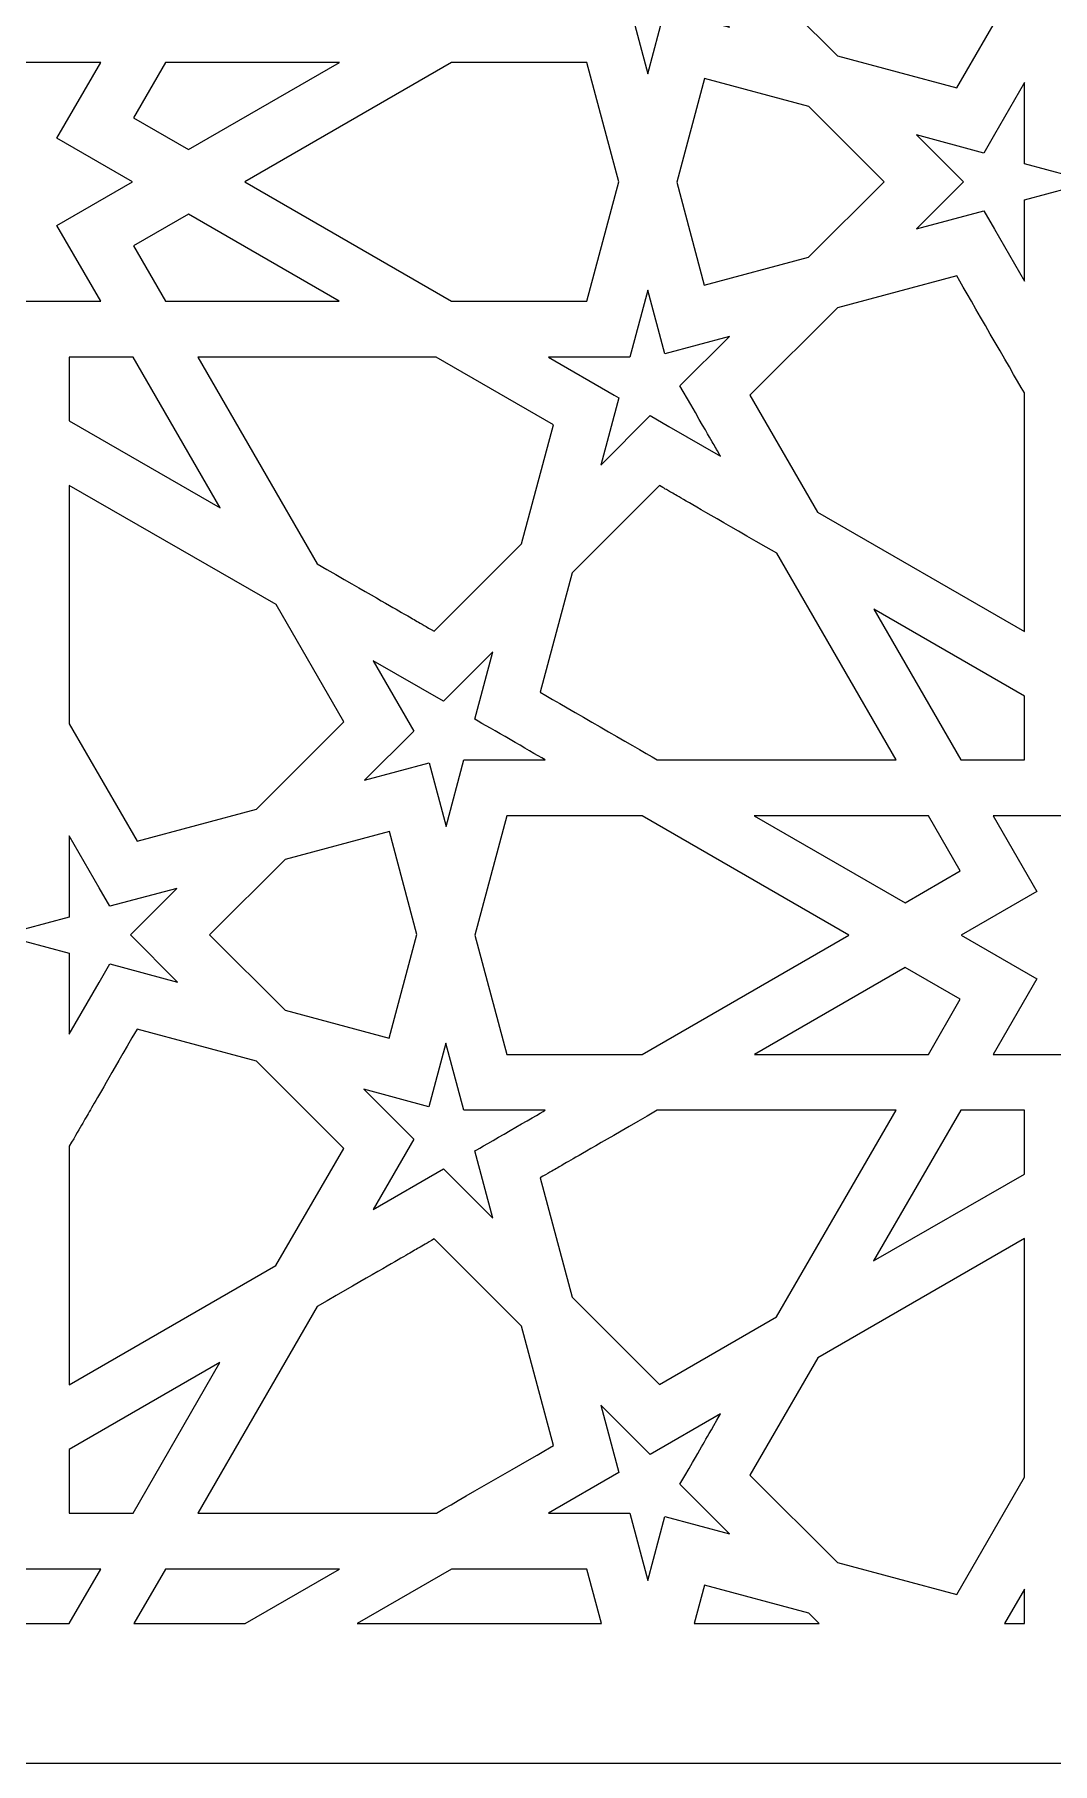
# Model space of a CAD drawing. Header units: millimetres. Extents: x -57 to 56, y -100 to 112.
# Drawn here: x -28.94 to -3.55, y -99.84 to -56.68 of the extents above; entities that cross this region are included whole.
import ezdxf

# ---------------------------------------------------------------- set-up
doc = ezdxf.new("R2010")
doc.units = ezdxf.units.MM
doc.header["$MEASUREMENT"] = 0
doc.layers.add('layer 1', color=7, linetype='Continuous')

msp = doc.modelspace()

# ---------------------------------------------------------------- linework, layer by layer
at = {"layer": 'layer 1', "color": 250}
for points, knots in [([(-24.372, 94.4411), (-38.1806, 87.6628), (-48.5742, 75.4542), (-53.0874, 60.935), (-53.0874, 60.935), (-56.6521, 49.4658), (-55.5912, 52.1945), (-55.5912, -99.8361), (-55.5912, -99.8361), (-52.4793, -99.8361), (52.9544, -99.8361), (55.9213, -99.8361), (55.9213, -99.8361), (55.9213, -98.4327), (55.9213, -97.8601), (55.9213, -96.466), (55.9213, -96.466), (55.9213, 55.9079), (56.001, 45.5757), (55.7428, 48.8312), (55.7428, 48.8312), (52.6358, 88.0279), (10.7823, 111.699), (-24.372, 94.4411)], [0, 0, 0, 0, 0.1428571, 0.1428571, 0.1428571, 0.1428571, 0.2857143, 0.2857143, 0.2857143, 0.2857143, 0.4285714, 0.4285714, 0.4285714, 0.4285714, 0.5714286, 0.5714286, 0.5714286, 0.5714286, 0.7142857, 0.7142857, 0.7142857, 0.7142857, 1, 1, 1, 1]), ([(-8.9129, -57.2124), (-8.9129, -57.2124), (-11.0917, -55.0333), (-11.0917, -55.0333), (-11.0917, -55.0333), (-11.0917, -55.0333), (-9.4019, -52.1081), (-9.4019, -52.1081), (-9.4019, -52.1081), (-9.4019, -52.1081), (-4.2471, -49.1317), (-4.2471, -49.1317), (-4.2471, -49.1317), (-4.2471, -49.1317), (-4.2471, -55.0866), (-4.2471, -55.0866), (-4.2471, -55.0866), (-4.2471, -55.0866), (-5.9351, -58.0108), (-5.9351, -58.0108), (-5.9351, -58.0108), (-5.9351, -58.0108), (-8.9129, -57.2124), (-8.9129, -57.2124)], [0, 0, 0, 0, 0.1428571, 0.1428571, 0.1428571, 0.1428571, 0.2857143, 0.2857143, 0.2857143, 0.2857143, 0.4285714, 0.4285714, 0.4285714, 0.4285714, 0.5714286, 0.5714286, 0.5714286, 0.5714286, 0.7142857, 0.7142857, 0.7142857, 0.7142857, 1, 1, 1, 1]), ([(-16.1184, -55.983), (-15.2107, -55.4591), (-15.5342, -55.6457), (-14.8262, -55.2369), (-14.8262, -55.2369), (-14.8262, -55.2369), (-14.8262, -55.2369), (-14.8262, -55.2369), (-14.8262, -55.2369), (-14.8262, -55.2369), (-14.3616, -54.9688), (-14.3616, -54.9688), (-14.3616, -54.9688), (-14.3616, -54.9688), (-14.8124, -53.2885), (-14.8124, -53.2885), (-14.8124, -53.2885), (-14.8124, -53.2885), (-13.5809, -54.5207), (-13.5809, -54.5207), (-13.5809, -54.5207), (-13.5809, -54.5207), (-13.1166, -54.253), (-13.1166, -54.253), (-13.1166, -54.253), (-13.1166, -54.253), (-13.1166, -54.253), (-13.1166, -54.253), (-13.1166, -54.253), (-12.924, -54.1419), (-12.0093, -53.6137), (-11.8244, -53.5076), (-11.8244, -53.5076), (-12.2587, -54.2597), (-12.0375, -53.8766), (-12.8383, -55.263), (-12.8383, -55.263), (-12.8383, -55.263), (-11.6015, -56.4998), (-11.6015, -56.4998), (-11.6015, -56.4998), (-11.6015, -56.4998), (-13.2154, -56.0673), (-13.2154, -56.0673), (-13.2154, -56.0673), (-13.2154, -56.0673), (-13.6416, -57.6608), (-13.6416, -57.6608), (-13.6416, -57.6608), (-13.6416, -57.6608), (-14.0914, -55.983), (-14.0914, -55.983), (-14.0914, -55.983), (-14.7486, -55.983), (-15.2337, -55.983), (-16.1184, -55.983)], [0, 0, 0, 0, 0.0666667, 0.0666667, 0.0666667, 0.0666667, 0.1333333, 0.1333333, 0.1333333, 0.1333333, 0.2, 0.2, 0.2, 0.2, 0.2666667, 0.2666667, 0.2666667, 0.2666667, 0.3333333, 0.3333333, 0.3333333, 0.3333333, 0.4, 0.4, 0.4, 0.4, 0.4666667, 0.4666667, 0.4666667, 0.4666667, 0.5333333, 0.5333333, 0.5333333, 0.5333333, 0.6, 0.6, 0.6, 0.6, 0.6666667, 0.6666667, 0.6666667, 0.6666667, 0.7333333, 0.7333333, 0.7333333, 0.7333333, 0.8, 0.8, 0.8, 0.8, 0.8666667, 0.8666667, 0.8666667, 0.8666667, 1, 1, 1, 1]), ([(-31.3556, -64.425), (-31.3556, -64.425), (-32.4449, -66.3116), (-32.4449, -66.3116), (-32.4449, -66.3116), (-32.4449, -66.3116), (-33.5341, -64.425), (-33.5341, -64.425), (-33.5341, -64.425), (-33.5341, -64.425), (-35.4225, -65.5147), (-35.4225, -65.5147), (-35.4225, -65.5147), (-35.4225, -65.5147), (-35.4225, -63.3342), (-35.4225, -63.3342), (-35.4225, -63.3342), (-35.4225, -63.3342), (-37.6014, -63.3342), (-37.6014, -63.3342), (-37.6014, -63.3342), (-37.6014, -63.3342), (-36.5118, -61.4472), (-36.5118, -61.4472), (-36.5118, -61.4472), (-36.5118, -61.4472), (-38.3997, -60.3578), (-38.3997, -60.3578), (-38.3997, -60.3578), (-38.3997, -60.3578), (-36.5118, -59.2684), (-36.5118, -59.2684), (-36.5118, -59.2684), (-36.5118, -59.2684), (-37.6019, -57.3804), (-37.6019, -57.3804), (-37.6019, -57.3804), (-37.6019, -57.3804), (-35.4225, -57.3804), (-35.4225, -57.3804), (-35.4225, -57.3804), (-35.4225, -57.3804), (-35.4225, -55.2012), (-35.4225, -55.2012), (-35.4225, -55.2012), (-35.4225, -55.2012), (-33.5341, -56.2906), (-33.5341, -56.2906), (-33.5341, -56.2906), (-33.5341, -56.2906), (-32.4449, -54.4033), (-32.4449, -54.4033), (-32.4449, -54.4033), (-32.4449, -54.4033), (-31.3556, -56.2906), (-31.3556, -56.2906), (-31.3556, -56.2906), (-31.3556, -56.2906), (-29.4673, -55.2012), (-29.4673, -55.2012), (-29.4673, -55.2012), (-29.4673, -55.2012), (-29.4673, -57.3804), (-29.4673, -57.3804), (-29.4673, -57.3804), (-29.4673, -57.3804), (-27.2881, -57.3804), (-27.2881, -57.3804), (-27.2881, -57.3804), (-27.2881, -57.3804), (-28.3777, -59.2684), (-28.3777, -59.2684), (-28.3777, -59.2684), (-28.3777, -59.2684), (-26.4912, -60.3578), (-26.4912, -60.3578), (-26.4912, -60.3578), (-26.4912, -60.3578), (-28.3779, -61.4475), (-28.3779, -61.4475), (-28.3779, -61.4475), (-28.3779, -61.4475), (-27.2883, -63.3342), (-27.2883, -63.3342), (-27.2883, -63.3342), (-27.2883, -63.3342), (-29.4673, -63.3342), (-29.4673, -63.3342), (-29.4673, -63.3342), (-29.4673, -63.3342), (-29.4673, -65.5147), (-29.4673, -65.5147), (-29.4673, -65.5147), (-29.4673, -65.5147), (-31.3556, -64.425), (-31.3556, -64.425)], [0, 0, 0, 0, 0.04, 0.04, 0.04, 0.04, 0.08, 0.08, 0.08, 0.08, 0.12, 0.12, 0.12, 0.12, 0.16, 0.16, 0.16, 0.16, 0.2, 0.2, 0.2, 0.2, 0.24, 0.24, 0.24, 0.24, 0.28, 0.28, 0.28, 0.28, 0.32, 0.32, 0.32, 0.32, 0.36, 0.36, 0.36, 0.36, 0.4, 0.4, 0.4, 0.4, 0.44, 0.44, 0.44, 0.44, 0.48, 0.48, 0.48, 0.48, 0.52, 0.52, 0.52, 0.52, 0.56, 0.56, 0.56, 0.56, 0.6, 0.6, 0.6, 0.6, 0.64, 0.64, 0.64, 0.64, 0.68, 0.68, 0.68, 0.68, 0.72, 0.72, 0.72, 0.72, 0.76, 0.76, 0.76, 0.76, 0.8, 0.8, 0.8, 0.8, 0.84, 0.84, 0.84, 0.84, 0.88, 0.88, 0.88, 0.88, 0.92, 0.92, 0.92, 0.92, 1, 1, 1, 1]), ([(-21.3337, -57.3804), (-21.3337, -57.3804), (-25.0937, -59.551), (-25.0937, -59.551), (-25.0937, -59.551), (-25.0937, -59.551), (-26.4692, -58.7569), (-26.4692, -58.7569), (-26.4692, -58.7569), (-26.4692, -58.7569), (-25.6749, -57.3804), (-25.6749, -57.3804), (-25.6749, -57.3804), (-25.6749, -57.3804), (-21.3337, -57.3804), (-21.3337, -57.3804)], [0, 0, 0, 0, 0.2, 0.2, 0.2, 0.2, 0.4, 0.4, 0.4, 0.4, 0.6, 0.6, 0.6, 0.6, 1, 1, 1, 1]), ([(-23.6963, -60.3578), (-23.6963, -60.3578), (-18.5388, -57.3804), (-18.5388, -57.3804), (-18.5388, -57.3804), (-18.5388, -57.3804), (-15.1635, -57.3804), (-15.1635, -57.3804), (-15.1635, -57.3804), (-15.1635, -57.3804), (-14.3651, -60.3578), (-14.3651, -60.3578), (-14.3651, -60.3578), (-14.3651, -60.3578), (-15.1628, -63.3342), (-15.1628, -63.3342), (-15.1628, -63.3342), (-15.1628, -63.3342), (-18.5406, -63.3342), (-18.5406, -63.3342), (-18.5406, -63.3342), (-18.5406, -63.3342), (-23.6963, -60.3578), (-23.6963, -60.3578)], [0, 0, 0, 0, 0.1428571, 0.1428571, 0.1428571, 0.1428571, 0.2857143, 0.2857143, 0.2857143, 0.2857143, 0.4285714, 0.4285714, 0.4285714, 0.4285714, 0.5714286, 0.5714286, 0.5714286, 0.5714286, 0.7142857, 0.7142857, 0.7142857, 0.7142857, 1, 1, 1, 1]), ([(-12.2308, -62.937), (-12.2308, -62.937), (-12.9191, -60.3656), (-12.9191, -60.3656), (-12.9191, -60.3656), (-12.9191, -60.3656), (-12.2269, -57.779), (-12.2269, -57.779), (-12.2269, -57.779), (-12.2269, -57.779), (-9.627, -58.4757), (-9.627, -58.4757), (-9.627, -58.4757), (-9.627, -58.4757), (-7.7456, -60.3567), (-7.7456, -60.3567), (-7.7456, -60.3567), (-7.7456, -60.3567), (-9.6294, -62.2402), (-9.6294, -62.2402), (-9.6294, -62.2402), (-9.6294, -62.2402), (-12.2308, -62.937), (-12.2308, -62.937)], [0, 0, 0, 0, 0.1428571, 0.1428571, 0.1428571, 0.1428571, 0.2857143, 0.2857143, 0.2857143, 0.2857143, 0.4285714, 0.4285714, 0.4285714, 0.4285714, 0.5714286, 0.5714286, 0.5714286, 0.5714286, 0.7142857, 0.7142857, 0.7142857, 0.7142857, 1, 1, 1, 1]), ([(-4.9929, -61.5414), (-4.9929, -61.5414), (-4.9932, -61.5414), (-4.9932, -61.5414), (-4.9932, -61.5414), (-4.9932, -61.5414), (-5.261, -61.0775), (-5.261, -61.0775), (-5.261, -61.0775), (-5.261, -61.0775), (-6.9399, -61.5269), (-6.9399, -61.5269), (-6.9399, -61.5269), (-6.9399, -61.5269), (-5.7697, -60.3567), (-5.7697, -60.3567), (-5.7697, -60.3567), (-5.7697, -60.3567), (-6.9381, -59.1883), (-6.9381, -59.1883), (-6.9381, -59.1883), (-6.9381, -59.1883), (-5.261, -59.6381), (-5.261, -59.6381), (-5.261, -59.6381), (-5.261, -59.6381), (-4.9929, -59.1735), (-4.9929, -59.1735), (-4.9929, -59.1735), (-4.9929, -59.1735), (-4.9929, -59.1735), (-4.9929, -59.1735), (-4.9929, -59.1735), (-4.9929, -59.1735), (-4.2471, -57.882), (-4.2471, -57.882), (-4.2471, -57.882), (-4.2471, -58.7816), (-4.2471, -59.2342), (-4.2471, -59.908), (-4.2471, -59.908), (-4.2471, -59.908), (-2.5732, -60.3571), (-2.5732, -60.3571), (-2.5732, -60.3571), (-2.5732, -60.3571), (-4.2471, -60.8055), (-4.2471, -60.8055), (-4.2471, -60.8055), (-4.2471, -61.4627), (-4.2471, -61.9481), (-4.2471, -62.8329), (-4.2471, -62.8329), (-4.2471, -62.8329), (-4.9929, -61.5414), (-4.9929, -61.5414)], [0, 0, 0, 0, 0.0666667, 0.0666667, 0.0666667, 0.0666667, 0.1333333, 0.1333333, 0.1333333, 0.1333333, 0.2, 0.2, 0.2, 0.2, 0.2666667, 0.2666667, 0.2666667, 0.2666667, 0.3333333, 0.3333333, 0.3333333, 0.3333333, 0.4, 0.4, 0.4, 0.4, 0.4666667, 0.4666667, 0.4666667, 0.4666667, 0.5333333, 0.5333333, 0.5333333, 0.5333333, 0.6, 0.6, 0.6, 0.6, 0.6666667, 0.6666667, 0.6666667, 0.6666667, 0.7333333, 0.7333333, 0.7333333, 0.7333333, 0.8, 0.8, 0.8, 0.8, 0.8666667, 0.8666667, 0.8666667, 0.8666667, 1, 1, 1, 1]), ([(-25.0935, -61.1646), (-25.0935, -61.1646), (-21.3356, -63.3342), (-21.3356, -63.3342), (-21.3356, -63.3342), (-21.3356, -63.3342), (-25.6749, -63.3342), (-25.6749, -63.3342), (-25.6749, -63.3342), (-25.6749, -63.3342), (-26.469, -61.9587), (-26.469, -61.9587), (-26.469, -61.9587), (-26.469, -61.9587), (-25.0935, -61.1646), (-25.0935, -61.1646)], [0, 0, 0, 0, 0.2, 0.2, 0.2, 0.2, 0.4, 0.4, 0.4, 0.4, 0.6, 0.6, 0.6, 0.6, 1, 1, 1, 1]), ([(-9.4037, -68.6057), (-9.4037, -68.6057), (-11.092, -65.682), (-11.092, -65.682), (-11.092, -65.682), (-11.092, -65.682), (-8.9129, -63.5018), (-8.9129, -63.5018), (-8.9129, -63.5018), (-8.9129, -63.5018), (-5.9355, -62.7045), (-5.9355, -62.7045), (-5.9355, -62.7045), (-5.5644, -63.3465), (-4.6334, -64.959), (-4.2471, -65.6282), (-4.2471, -65.6282), (-4.2471, -65.6282), (-4.2471, -71.5832), (-4.2471, -71.5832), (-4.2471, -71.5832), (-4.2471, -71.5832), (-9.4037, -68.6057), (-9.4037, -68.6057)], [0, 0, 0, 0, 0.1428571, 0.1428571, 0.1428571, 0.1428571, 0.2857143, 0.2857143, 0.2857143, 0.2857143, 0.4285714, 0.4285714, 0.4285714, 0.4285714, 0.5714286, 0.5714286, 0.5714286, 0.5714286, 0.7142857, 0.7142857, 0.7142857, 0.7142857, 1, 1, 1, 1]), ([(-12.5702, -65.9161), (-12.5702, -65.9161), (-12.5702, -65.9165), (-12.5702, -65.9165), (-12.5702, -65.9165), (-11.8992, -67.0786), (-12.0618, -66.7967), (-11.8248, -67.208), (-11.8248, -67.208), (-11.8248, -67.208), (-13.1159, -66.4622), (-13.1159, -66.4622), (-13.1159, -66.4622), (-13.1159, -66.4622), (-13.1159, -66.4626), (-13.1159, -66.4626), (-13.1159, -66.4626), (-13.1159, -66.4626), (-13.5805, -66.1942), (-13.5805, -66.1942), (-13.5805, -66.1942), (-13.5805, -66.1942), (-14.8135, -67.4271), (-14.8135, -67.4271), (-14.8135, -67.4271), (-14.8135, -67.4271), (-14.363, -65.7469), (-14.363, -65.7469), (-14.363, -65.7469), (-14.363, -65.7469), (-14.478, -65.6802), (-14.478, -65.6802), (-14.478, -65.6802), (-14.478, -65.6802), (-14.478, -65.6791), (-14.478, -65.6791), (-14.478, -65.6791), (-14.478, -65.6791), (-16.1198, -64.7315), (-16.1198, -64.7315), (-16.1198, -64.7315), (-15.2178, -64.7315), (-14.7638, -64.7315), (-14.0903, -64.7315), (-14.0903, -64.7315), (-14.0903, -64.7315), (-13.6433, -63.0636), (-13.6433, -63.0636), (-13.6433, -63.0636), (-13.6433, -63.0636), (-13.2197, -64.6483), (-13.2197, -64.6483), (-13.2197, -64.6483), (-13.2197, -64.6483), (-11.6015, -64.2151), (-11.6015, -64.2151), (-11.6015, -64.2151), (-11.6015, -64.2151), (-12.8383, -65.4523), (-12.8383, -65.4523), (-12.8383, -65.4523), (-12.8383, -65.4523), (-12.5702, -65.9161), (-12.5702, -65.9161)], [0, 0, 0, 0, 0.0588235, 0.0588235, 0.0588235, 0.0588235, 0.1176471, 0.1176471, 0.1176471, 0.1176471, 0.1764706, 0.1764706, 0.1764706, 0.1764706, 0.2352941, 0.2352941, 0.2352941, 0.2352941, 0.2941176, 0.2941176, 0.2941176, 0.2941176, 0.3529412, 0.3529412, 0.3529412, 0.3529412, 0.4117647, 0.4117647, 0.4117647, 0.4117647, 0.4705882, 0.4705882, 0.4705882, 0.4705882, 0.5294118, 0.5294118, 0.5294118, 0.5294118, 0.5882353, 0.5882353, 0.5882353, 0.5882353, 0.6470588, 0.6470588, 0.6470588, 0.6470588, 0.7058824, 0.7058824, 0.7058824, 0.7058824, 0.7647059, 0.7647059, 0.7647059, 0.7647059, 0.8235294, 0.8235294, 0.8235294, 0.8235294, 0.8823529, 0.8823529, 0.8823529, 0.8823529, 1, 1, 1, 1]), ([(-24.311, -68.4918), (-24.311, -68.4918), (-28.07, -66.3211), (-28.07, -66.3211), (-28.07, -66.3211), (-28.07, -66.3211), (-28.07, -64.7315), (-28.07, -64.7315), (-28.07, -64.7315), (-28.07, -64.7315), (-26.4818, -64.7315), (-26.4818, -64.7315), (-26.4818, -64.7315), (-26.4818, -64.7315), (-24.311, -68.4918), (-24.311, -68.4918)], [0, 0, 0, 0, 0.2, 0.2, 0.2, 0.2, 0.4, 0.4, 0.4, 0.4, 0.6, 0.6, 0.6, 0.6, 1, 1, 1, 1]), ([(-24.8681, -64.7315), (-24.8681, -64.7315), (-18.916, -64.7315), (-18.916, -64.7315), (-18.916, -64.7315), (-18.916, -64.7315), (-15.9904, -66.4206), (-15.9904, -66.4206), (-15.9904, -66.4206), (-15.9904, -66.4206), (-16.7876, -69.397), (-16.7876, -69.397), (-16.7876, -69.397), (-16.7876, -69.397), (-18.9668, -71.5772), (-18.9668, -71.5772), (-18.9668, -71.5772), (-19.8078, -71.0917), (-19.1812, -71.4538), (-21.8903, -69.8891), (-21.8903, -69.8891), (-21.8903, -69.8891), (-24.8681, -64.7315), (-24.8681, -64.7315)], [0, 0, 0, 0, 0.1428571, 0.1428571, 0.1428571, 0.1428571, 0.2857143, 0.2857143, 0.2857143, 0.2857143, 0.4285714, 0.4285714, 0.4285714, 0.4285714, 0.5714286, 0.5714286, 0.5714286, 0.5714286, 0.7142857, 0.7142857, 0.7142857, 0.7142857, 1, 1, 1, 1]), ([(-28.07, -67.9348), (-28.07, -67.9348), (-22.9137, -70.9119), (-22.9137, -70.9119), (-22.9137, -70.9119), (-22.9137, -70.9119), (-21.2254, -73.8364), (-21.2254, -73.8364), (-21.2254, -73.8364), (-21.2254, -73.8364), (-23.4043, -76.0151), (-23.4043, -76.0151), (-23.4043, -76.0151), (-23.4043, -76.0151), (-26.3819, -76.8135), (-26.3819, -76.8135), (-26.3819, -76.8135), (-26.3819, -76.8135), (-28.07, -73.8893), (-28.07, -73.8893), (-28.07, -73.8893), (-28.07, -73.8893), (-28.07, -67.9348), (-28.07, -67.9348)], [0, 0, 0, 0, 0.1428571, 0.1428571, 0.1428571, 0.1428571, 0.2857143, 0.2857143, 0.2857143, 0.2857143, 0.4285714, 0.4285714, 0.4285714, 0.4285714, 0.5714286, 0.5714286, 0.5714286, 0.5714286, 0.7142857, 0.7142857, 0.7142857, 0.7142857, 1, 1, 1, 1]), ([(-16.328, -73.0973), (-16.328, -73.0973), (-15.5296, -70.1195), (-15.5296, -70.1195), (-15.5296, -70.1195), (-15.5296, -70.1195), (-13.3505, -67.9407), (-13.3505, -67.9407), (-13.3505, -67.9407), (-12.8602, -68.224), (-13.3699, -67.9294), (-10.426, -69.6302), (-10.426, -69.6302), (-10.426, -69.6302), (-7.4496, -74.7853), (-7.4496, -74.7853), (-7.4496, -74.7853), (-7.4496, -74.7853), (-13.4042, -74.7853), (-13.4042, -74.7853), (-13.4042, -74.7853), (-14.0423, -74.4167), (-15.5882, -73.5245), (-16.328, -73.0973)], [0, 0, 0, 0, 0.1428571, 0.1428571, 0.1428571, 0.1428571, 0.2857143, 0.2857143, 0.2857143, 0.2857143, 0.4285714, 0.4285714, 0.4285714, 0.4285714, 0.5714286, 0.5714286, 0.5714286, 0.5714286, 0.7142857, 0.7142857, 0.7142857, 0.7142857, 1, 1, 1, 1]), ([(-8.0059, -71.0268), (-8.0059, -71.0268), (-4.2471, -73.1968), (-4.2471, -73.1968), (-4.2471, -73.1968), (-4.2471, -73.1968), (-4.2471, -74.7853), (-4.2471, -74.7853), (-4.2471, -74.7853), (-4.2471, -74.7853), (-5.8357, -74.7853), (-5.8357, -74.7853), (-5.8357, -74.7853), (-5.8357, -74.7853), (-8.0059, -71.0268), (-8.0059, -71.0268)], [0, 0, 0, 0, 0.2, 0.2, 0.2, 0.2, 0.4, 0.4, 0.4, 0.4, 0.6, 0.6, 0.6, 0.6, 1, 1, 1, 1]), ([(-20.4929, -72.3099), (-20.4929, -72.3099), (-18.7367, -73.3238), (-18.7367, -73.3238), (-18.7367, -73.3238), (-18.7367, -73.3238), (-17.5048, -72.0912), (-17.5048, -72.0912), (-17.5048, -72.0912), (-17.5048, -72.0912), (-17.9553, -73.7715), (-17.9553, -73.7715), (-17.9553, -73.7715), (-17.538, -74.0121), (-16.6151, -74.5451), (-16.1992, -74.7853), (-16.1992, -74.7853), (-17.0988, -74.7853), (-17.5514, -74.7853), (-18.2256, -74.7853), (-18.2256, -74.7853), (-18.2256, -74.7853), (-18.6725, -76.4515), (-18.6725, -76.4515), (-18.6725, -76.4515), (-18.6725, -76.4515), (-19.0976, -74.8615), (-19.0976, -74.8615), (-19.0976, -74.8615), (-19.0976, -74.8615), (-20.7055, -75.2923), (-20.7055, -75.2923), (-20.7055, -75.2923), (-20.7055, -75.2923), (-19.479, -74.066), (-19.479, -74.066), (-19.479, -74.066), (-19.479, -74.066), (-20.4929, -72.3099), (-20.4929, -72.3099)], [0, 0, 0, 0, 0.0909091, 0.0909091, 0.0909091, 0.0909091, 0.1818182, 0.1818182, 0.1818182, 0.1818182, 0.2727273, 0.2727273, 0.2727273, 0.2727273, 0.3636364, 0.3636364, 0.3636364, 0.3636364, 0.4545455, 0.4545455, 0.4545455, 0.4545455, 0.5454545, 0.5454545, 0.5454545, 0.5454545, 0.6363636, 0.6363636, 0.6363636, 0.6363636, 0.7272727, 0.7272727, 0.7272727, 0.7272727, 0.8181818, 0.8181818, 0.8181818, 0.8181818, 1, 1, 1, 1]), ([(3.1055, -84.3171), (3.1055, -84.3171), (1.2171, -83.2273), (1.2171, -83.2273), (1.2171, -83.2273), (1.2171, -83.2273), (0.1277, -85.114), (0.1277, -85.114), (0.1277, -85.114), (0.1277, -85.114), (-0.9617, -83.2273), (-0.9617, -83.2273), (-0.9617, -83.2273), (-0.9617, -83.2273), (-2.8497, -84.3171), (-2.8497, -84.3171), (-2.8497, -84.3171), (-2.8497, -84.3171), (-2.8497, -82.1366), (-2.8497, -82.1366), (-2.8497, -82.1366), (-2.8497, -82.1366), (-5.0289, -82.1366), (-5.0289, -82.1366), (-5.0289, -82.1366), (-5.0289, -82.1366), (-3.9391, -80.2499), (-3.9391, -80.2499), (-3.9391, -80.2499), (-3.9391, -80.2499), (-5.8272, -79.1601), (-5.8272, -79.1601), (-5.8272, -79.1601), (-5.8272, -79.1601), (-3.9391, -78.0708), (-3.9391, -78.0708), (-3.9391, -78.0708), (-3.9391, -78.0708), (-5.0292, -76.1826), (-5.0292, -76.1826), (-5.0292, -76.1826), (-5.0292, -76.1826), (-2.8497, -76.1826), (-2.8497, -76.1826), (-2.8497, -76.1826), (-2.8497, -76.1826), (-2.8497, -74.0032), (-2.8497, -74.0032), (-2.8497, -74.0032), (-2.8497, -74.0032), (-0.9617, -75.093), (-0.9617, -75.093), (-0.9617, -75.093), (-0.9617, -75.093), (0.1277, -73.2056), (0.1277, -73.2056), (0.1277, -73.2056), (0.1277, -73.2056), (1.2171, -75.093), (1.2171, -75.093), (1.2171, -75.093), (1.2171, -75.093), (3.1055, -74.0032), (3.1055, -74.0032), (3.1055, -74.0032), (3.1055, -74.0032), (3.1055, -76.1826), (3.1055, -76.1826), (3.1055, -76.1826), (3.1055, -76.1826), (5.2846, -76.1826), (5.2846, -76.1826), (5.2846, -76.1826), (5.2846, -76.1826), (4.1949, -78.0708), (4.1949, -78.0708), (4.1949, -78.0708), (4.1949, -78.0708), (6.0815, -79.1601), (6.0815, -79.1601), (6.0815, -79.1601), (6.0815, -79.1601), (4.1945, -80.2499), (4.1945, -80.2499), (4.1945, -80.2499), (4.1945, -80.2499), (5.2842, -82.1366), (5.2842, -82.1366), (5.2842, -82.1366), (5.2842, -82.1366), (3.1055, -82.1366), (3.1055, -82.1366), (3.1055, -82.1366), (3.1055, -82.1366), (3.1055, -84.3171), (3.1055, -84.3171)], [0, 0, 0, 0, 0.04, 0.04, 0.04, 0.04, 0.08, 0.08, 0.08, 0.08, 0.12, 0.12, 0.12, 0.12, 0.16, 0.16, 0.16, 0.16, 0.2, 0.2, 0.2, 0.2, 0.24, 0.24, 0.24, 0.24, 0.28, 0.28, 0.28, 0.28, 0.32, 0.32, 0.32, 0.32, 0.36, 0.36, 0.36, 0.36, 0.4, 0.4, 0.4, 0.4, 0.44, 0.44, 0.44, 0.44, 0.48, 0.48, 0.48, 0.48, 0.52, 0.52, 0.52, 0.52, 0.56, 0.56, 0.56, 0.56, 0.6, 0.6, 0.6, 0.6, 0.64, 0.64, 0.64, 0.64, 0.68, 0.68, 0.68, 0.68, 0.72, 0.72, 0.72, 0.72, 0.76, 0.76, 0.76, 0.76, 0.8, 0.8, 0.8, 0.8, 0.84, 0.84, 0.84, 0.84, 0.88, 0.88, 0.88, 0.88, 0.92, 0.92, 0.92, 0.92, 1, 1, 1, 1]), ([(-17.1549, -82.1366), (-17.1549, -82.1366), (-17.9522, -79.1604), (-17.9522, -79.1604), (-17.9522, -79.1604), (-17.9522, -79.1604), (-17.1538, -76.1826), (-17.1538, -76.1826), (-17.1538, -76.1826), (-17.1538, -76.1826), (-13.7792, -76.1826), (-13.7792, -76.1826), (-13.7792, -76.1826), (-13.7792, -76.1826), (-8.6223, -79.1601), (-8.6223, -79.1601), (-8.6223, -79.1601), (-8.6223, -79.1601), (-8.6226, -79.1601), (-8.6226, -79.1601), (-8.6226, -79.1601), (-8.6226, -79.1601), (-8.6223, -79.1601), (-8.6223, -79.1601), (-8.6223, -79.1601), (-8.6223, -79.1601), (-13.7781, -82.1366), (-13.7781, -82.1366), (-13.7781, -82.1366), (-13.7781, -82.1366), (-17.1549, -82.1366), (-17.1549, -82.1366)], [0, 0, 0, 0, 0.1111111, 0.1111111, 0.1111111, 0.1111111, 0.2222222, 0.2222222, 0.2222222, 0.2222222, 0.3333333, 0.3333333, 0.3333333, 0.3333333, 0.4444444, 0.4444444, 0.4444444, 0.4444444, 0.5555556, 0.5555556, 0.5555556, 0.5555556, 0.6666667, 0.6666667, 0.6666667, 0.6666667, 0.7777778, 0.7777778, 0.7777778, 0.7777778, 1, 1, 1, 1]), ([(-7.2245, -78.3533), (-7.2245, -78.3533), (-10.9845, -76.1826), (-10.9845, -76.1826), (-10.9845, -76.1826), (-10.4401, -76.1826), (-7.1843, -76.1826), (-6.6428, -76.1826), (-6.6428, -76.1826), (-6.6428, -76.1826), (-5.8484, -77.5593), (-5.8484, -77.5593), (-5.8484, -77.5593), (-5.8484, -77.5593), (-7.2245, -78.3533), (-7.2245, -78.3533)], [0, 0, 0, 0, 0.2, 0.2, 0.2, 0.2, 0.4, 0.4, 0.4, 0.4, 0.6, 0.6, 0.6, 0.6, 1, 1, 1, 1]), ([(-29.7443, -79.1601), (-29.7443, -79.1601), (-28.07, -78.7111), (-28.07, -78.7111), (-28.07, -78.7111), (-28.07, -78.0372), (-28.07, -77.5846), (-28.07, -76.6846), (-28.07, -76.6846), (-28.07, -76.6846), (-27.3242, -77.9765), (-27.3242, -77.9765), (-27.3242, -77.9765), (-27.3242, -77.9765), (-27.324, -77.9765), (-27.324, -77.9765), (-27.324, -77.9765), (-27.324, -77.9765), (-27.056, -78.4408), (-27.056, -78.4408), (-27.056, -78.4408), (-27.056, -78.4408), (-25.3873, -77.9935), (-25.3873, -77.9935), (-25.3873, -77.9935), (-25.3873, -77.9935), (-26.5474, -79.1534), (-26.5474, -79.1534), (-26.5474, -79.1534), (-26.5474, -79.1534), (-25.3689, -80.332), (-25.3689, -80.332), (-25.3689, -80.332), (-25.3689, -80.332), (-27.056, -79.8804), (-27.056, -79.8804), (-27.056, -79.8804), (-27.056, -79.8804), (-27.324, -80.3444), (-27.324, -80.3444), (-27.324, -80.3444), (-27.324, -80.3444), (-27.3242, -80.3444), (-27.3242, -80.3444), (-27.3242, -80.3444), (-27.3242, -80.3444), (-28.07, -81.6359), (-28.07, -81.6359), (-28.07, -81.6359), (-28.07, -80.7357), (-28.07, -80.2823), (-28.07, -79.6086), (-28.07, -79.6086), (-28.07, -79.6086), (-29.7443, -79.1601), (-29.7443, -79.1601)], [0, 0, 0, 0, 0.0666667, 0.0666667, 0.0666667, 0.0666667, 0.1333333, 0.1333333, 0.1333333, 0.1333333, 0.2, 0.2, 0.2, 0.2, 0.2666667, 0.2666667, 0.2666667, 0.2666667, 0.3333333, 0.3333333, 0.3333333, 0.3333333, 0.4, 0.4, 0.4, 0.4, 0.4666667, 0.4666667, 0.4666667, 0.4666667, 0.5333333, 0.5333333, 0.5333333, 0.5333333, 0.6, 0.6, 0.6, 0.6, 0.6666667, 0.6666667, 0.6666667, 0.6666667, 0.7333333, 0.7333333, 0.7333333, 0.7333333, 0.8, 0.8, 0.8, 0.8, 0.8666667, 0.8666667, 0.8666667, 0.8666667, 1, 1, 1, 1]), ([(-22.6902, -81.0348), (-22.6902, -81.0348), (-24.5714, -79.1534), (-24.5714, -79.1534), (-24.5714, -79.1534), (-24.5714, -79.1534), (-22.6876, -77.2699), (-22.6876, -77.2699), (-22.6876, -77.2699), (-22.6876, -77.2699), (-20.0861, -76.5732), (-20.0861, -76.5732), (-20.0861, -76.5732), (-20.0861, -76.5732), (-19.3982, -79.145), (-19.3982, -79.145), (-19.3982, -79.145), (-19.3982, -79.145), (-20.0904, -81.7312), (-20.0904, -81.7312), (-20.0904, -81.7312), (-20.0904, -81.7312), (-22.6902, -81.0348), (-22.6902, -81.0348)], [0, 0, 0, 0, 0.1428571, 0.1428571, 0.1428571, 0.1428571, 0.2857143, 0.2857143, 0.2857143, 0.2857143, 0.4285714, 0.4285714, 0.4285714, 0.4285714, 0.5714286, 0.5714286, 0.5714286, 0.5714286, 0.7142857, 0.7142857, 0.7142857, 0.7142857, 1, 1, 1, 1]), ([(-7.2245, -79.967), (-7.2245, -79.967), (-5.8484, -80.761), (-5.8484, -80.761), (-5.8484, -80.761), (-5.8484, -80.761), (-6.6425, -82.1366), (-6.6425, -82.1366), (-6.6425, -82.1366), (-7.1882, -82.1366), (-10.4479, -82.1366), (-10.983, -82.1366), (-10.983, -82.1366), (-10.983, -82.1366), (-7.2245, -79.967), (-7.2245, -79.967)], [0, 0, 0, 0, 0.2, 0.2, 0.2, 0.2, 0.4, 0.4, 0.4, 0.4, 0.6, 0.6, 0.6, 0.6, 1, 1, 1, 1]), ([(-21.2254, -84.4832), (-21.2254, -84.4832), (-22.9149, -87.4099), (-22.9149, -87.4099), (-22.9149, -87.4099), (-22.9149, -87.4099), (-28.07, -90.3862), (-28.07, -90.3862), (-28.07, -90.3862), (-28.07, -90.3862), (-28.07, -84.4313), (-28.07, -84.4313), (-28.07, -84.4313), (-27.4314, -83.325), (-27.791, -83.948), (-26.3817, -81.5075), (-26.3817, -81.5075), (-26.3817, -81.5075), (-23.4043, -82.3048), (-23.4043, -82.3048), (-23.4043, -82.3048), (-23.4043, -82.3048), (-21.2254, -84.4832), (-21.2254, -84.4832)], [0, 0, 0, 0, 0.1428571, 0.1428571, 0.1428571, 0.1428571, 0.2857143, 0.2857143, 0.2857143, 0.2857143, 0.4285714, 0.4285714, 0.4285714, 0.4285714, 0.5714286, 0.5714286, 0.5714286, 0.5714286, 0.7142857, 0.7142857, 0.7142857, 0.7142857, 1, 1, 1, 1]), ([(-17.5045, -86.2298), (-17.5045, -86.2298), (-18.7367, -84.9972), (-18.7367, -84.9972), (-18.7367, -84.9972), (-18.7367, -84.9972), (-20.4936, -86.0118), (-20.4936, -86.0118), (-20.4936, -86.0118), (-20.4936, -86.0118), (-19.479, -84.2539), (-19.479, -84.2539), (-19.479, -84.2539), (-19.479, -84.2539), (-20.7249, -83.0079), (-20.7249, -83.0079), (-20.7249, -83.0079), (-20.7249, -83.0079), (-19.1019, -83.4428), (-19.1019, -83.4428), (-19.1019, -83.4428), (-19.1019, -83.4428), (-18.6768, -81.8546), (-18.6768, -81.8546), (-18.6768, -81.8546), (-18.6768, -81.8546), (-18.2273, -83.5339), (-18.2273, -83.5339), (-18.2273, -83.5339), (-17.5532, -83.5339), (-17.0999, -83.5339), (-16.1989, -83.5339), (-16.1989, -83.5339), (-16.3908, -83.6443), (-17.7638, -84.4369), (-17.9553, -84.5477), (-17.9553, -84.5477), (-17.9553, -84.5477), (-17.5045, -86.2298), (-17.5045, -86.2298)], [0, 0, 0, 0, 0.0909091, 0.0909091, 0.0909091, 0.0909091, 0.1818182, 0.1818182, 0.1818182, 0.1818182, 0.2727273, 0.2727273, 0.2727273, 0.2727273, 0.3636364, 0.3636364, 0.3636364, 0.3636364, 0.4545455, 0.4545455, 0.4545455, 0.4545455, 0.5454545, 0.5454545, 0.5454545, 0.5454545, 0.6363636, 0.6363636, 0.6363636, 0.6363636, 0.7272727, 0.7272727, 0.7272727, 0.7272727, 0.8181818, 0.8181818, 0.8181818, 0.8181818, 1, 1, 1, 1]), ([(-13.3502, -90.3796), (-13.3502, -90.3796), (-15.5296, -88.1994), (-15.5296, -88.1994), (-15.5296, -88.1994), (-15.5296, -88.1994), (-16.328, -85.2219), (-16.328, -85.2219), (-16.328, -85.2219), (-15.5035, -84.746), (-16.231, -85.1658), (-13.4031, -83.5339), (-13.4031, -83.5339), (-13.0404, -83.5339), (-9.084, -83.5339), (-7.4493, -83.5339), (-7.4493, -83.5339), (-7.4493, -83.5339), (-10.4271, -88.6918), (-10.4271, -88.6918), (-10.4271, -88.6918), (-10.4271, -88.6918), (-13.3502, -90.3796), (-13.3502, -90.3796)], [0, 0, 0, 0, 0.1428571, 0.1428571, 0.1428571, 0.1428571, 0.2857143, 0.2857143, 0.2857143, 0.2857143, 0.4285714, 0.4285714, 0.4285714, 0.4285714, 0.5714286, 0.5714286, 0.5714286, 0.5714286, 0.7142857, 0.7142857, 0.7142857, 0.7142857, 1, 1, 1, 1]), ([(-4.2471, -85.1235), (-4.2471, -85.1235), (-8.007, -87.2944), (-8.007, -87.2944), (-8.007, -87.2944), (-8.007, -87.2944), (-5.8357, -83.5339), (-5.8357, -83.5339), (-5.8357, -83.5339), (-5.8357, -83.5339), (-4.2471, -83.5339), (-4.2471, -83.5339), (-4.2471, -83.5339), (-4.2471, -83.5339), (-4.2471, -85.1235), (-4.2471, -85.1235)], [0, 0, 0, 0, 0.2, 0.2, 0.2, 0.2, 0.4, 0.4, 0.4, 0.4, 0.6, 0.6, 0.6, 0.6, 1, 1, 1, 1]), ([(-8.9129, -94.8174), (-8.9129, -94.8174), (-11.0917, -92.6383), (-11.0917, -92.6383), (-11.0917, -92.6383), (-11.0917, -92.6383), (-9.4022, -89.7135), (-9.4022, -89.7135), (-9.4022, -89.7135), (-9.4022, -89.7135), (-4.2471, -86.737), (-4.2471, -86.737), (-4.2471, -86.737), (-4.2471, -86.737), (-4.2471, -92.6916), (-4.2471, -92.6916), (-4.2471, -92.6916), (-4.2471, -92.6916), (-5.9351, -95.6159), (-5.9351, -95.6159), (-5.9351, -95.6159), (-5.9351, -95.6159), (-8.9129, -94.8174), (-8.9129, -94.8174)], [0, 0, 0, 0, 0.1428571, 0.1428571, 0.1428571, 0.1428571, 0.2857143, 0.2857143, 0.2857143, 0.2857143, 0.4285714, 0.4285714, 0.4285714, 0.4285714, 0.5714286, 0.5714286, 0.5714286, 0.5714286, 0.7142857, 0.7142857, 0.7142857, 0.7142857, 1, 1, 1, 1]), ([(-21.8915, -88.4326), (-19.1336, -86.8401), (-19.7182, -87.1773), (-18.9668, -86.7438), (-18.9668, -86.7438), (-18.9668, -86.7438), (-16.7876, -88.9226), (-16.7876, -88.9226), (-16.7876, -88.9226), (-16.7876, -88.9226), (-15.989, -91.9004), (-15.989, -91.9004), (-15.989, -91.9004), (-16.4641, -92.1748), (-18.5462, -93.3764), (-18.9128, -93.5883), (-18.9128, -93.5883), (-18.9128, -93.5883), (-24.8681, -93.5883), (-24.8681, -93.5883), (-24.8681, -93.5883), (-24.8681, -93.5883), (-21.8915, -88.4326), (-21.8915, -88.4326)], [0, 0, 0, 0, 0.1428571, 0.1428571, 0.1428571, 0.1428571, 0.2857143, 0.2857143, 0.2857143, 0.2857143, 0.4285714, 0.4285714, 0.4285714, 0.4285714, 0.5714286, 0.5714286, 0.5714286, 0.5714286, 0.7142857, 0.7142857, 0.7142857, 0.7142857, 1, 1, 1, 1]), ([(-28.07, -91.9999), (-28.07, -91.9999), (-24.3122, -89.8299), (-24.3122, -89.8299), (-24.3122, -89.8299), (-24.3122, -89.8299), (-26.4818, -93.5883), (-26.4818, -93.5883), (-26.4818, -93.5883), (-26.4818, -93.5883), (-28.07, -93.5883), (-28.07, -93.5883), (-28.07, -93.5883), (-28.07, -93.5883), (-28.07, -91.9999), (-28.07, -91.9999)], [0, 0, 0, 0, 0.2, 0.2, 0.2, 0.2, 0.4, 0.4, 0.4, 0.4, 0.6, 0.6, 0.6, 0.6, 1, 1, 1, 1]), ([(-13.6405, -95.2704), (-13.6405, -95.2704), (-14.0914, -93.5883), (-14.0914, -93.5883), (-14.0914, -93.5883), (-14.768, -93.5883), (-15.2192, -93.5883), (-16.1181, -93.5883), (-16.1181, -93.5883), (-16.1181, -93.5883), (-14.3616, -92.5745), (-14.3616, -92.5745), (-14.3616, -92.5745), (-14.3616, -92.5745), (-14.8124, -90.8936), (-14.8124, -90.8936), (-14.8124, -90.8936), (-14.8124, -90.8936), (-13.5809, -92.1261), (-13.5809, -92.1261), (-13.5809, -92.1261), (-13.5809, -92.1261), (-11.8248, -91.1126), (-11.8248, -91.1126), (-11.8248, -91.1126), (-12.3539, -92.0291), (-12.1243, -91.6318), (-12.8383, -92.868), (-12.8383, -92.868), (-12.8383, -92.868), (-11.5997, -94.1066), (-11.5997, -94.1066), (-11.5997, -94.1066), (-11.5997, -94.1066), (-13.2137, -93.6741), (-13.2137, -93.6741), (-13.2137, -93.6741), (-13.2137, -93.6741), (-13.6405, -95.2704), (-13.6405, -95.2704)], [0, 0, 0, 0, 0.0909091, 0.0909091, 0.0909091, 0.0909091, 0.1818182, 0.1818182, 0.1818182, 0.1818182, 0.2727273, 0.2727273, 0.2727273, 0.2727273, 0.3636364, 0.3636364, 0.3636364, 0.3636364, 0.4545455, 0.4545455, 0.4545455, 0.4545455, 0.5454545, 0.5454545, 0.5454545, 0.5454545, 0.6363636, 0.6363636, 0.6363636, 0.6363636, 0.7272727, 0.7272727, 0.7272727, 0.7272727, 0.8181818, 0.8181818, 0.8181818, 0.8181818, 1, 1, 1, 1]), ([(-36.8186, -96.3429), (-36.8186, -96.3429), (-37.6019, -94.9857), (-37.6019, -94.9857), (-37.6019, -94.9857), (-37.6019, -94.9857), (-35.4225, -94.9857), (-35.4225, -94.9857), (-35.4225, -94.9857), (-35.4225, -94.9857), (-35.4225, -92.8063), (-35.4225, -92.8063), (-35.4225, -92.8063), (-35.4225, -92.8063), (-33.5341, -93.8961), (-33.5341, -93.8961), (-33.5341, -93.8961), (-33.5341, -93.8961), (-32.4449, -92.0087), (-32.4449, -92.0087), (-32.4449, -92.0087), (-32.4449, -92.0087), (-31.3556, -93.8961), (-31.3556, -93.8961), (-31.3556, -93.8961), (-31.3556, -93.8961), (-29.4673, -92.8063), (-29.4673, -92.8063), (-29.4673, -92.8063), (-29.4673, -92.8063), (-29.4673, -94.9857), (-29.4673, -94.9857), (-29.4673, -94.9857), (-29.4673, -94.9857), (-27.2881, -94.9857), (-27.2881, -94.9857), (-27.2881, -94.9857), (-27.2881, -94.9857), (-28.0714, -96.3429), (-28.0714, -96.3429), (-28.0714, -96.3429), (-28.0714, -96.3429), (-36.8186, -96.3429), (-36.8186, -96.3429)], [0, 0, 0, 0, 0.0833333, 0.0833333, 0.0833333, 0.0833333, 0.1666667, 0.1666667, 0.1666667, 0.1666667, 0.25, 0.25, 0.25, 0.25, 0.3333333, 0.3333333, 0.3333333, 0.3333333, 0.4166667, 0.4166667, 0.4166667, 0.4166667, 0.5, 0.5, 0.5, 0.5, 0.5833333, 0.5833333, 0.5833333, 0.5833333, 0.6666667, 0.6666667, 0.6666667, 0.6666667, 0.75, 0.75, 0.75, 0.75, 0.8333333, 0.8333333, 0.8333333, 0.8333333, 1, 1, 1, 1]), ([(-26.4581, -96.3429), (-26.4581, -96.3429), (-25.6749, -94.9857), (-25.6749, -94.9857), (-25.6749, -94.9857), (-25.279, -94.9857), (-22.1363, -94.9857), (-21.3334, -94.9857), (-21.3334, -94.9857), (-21.3334, -94.9857), (-23.6841, -96.3429), (-23.6841, -96.3429), (-23.6841, -96.3429), (-23.6841, -96.3429), (-26.4581, -96.3429), (-26.4581, -96.3429)], [0, 0, 0, 0, 0.2, 0.2, 0.2, 0.2, 0.4, 0.4, 0.4, 0.4, 0.6, 0.6, 0.6, 0.6, 1, 1, 1, 1]), ([(-20.8894, -96.3429), (-20.8894, -96.3429), (-18.5385, -94.9857), (-18.5385, -94.9857), (-18.5385, -94.9857), (-18.5385, -94.9857), (-15.1635, -94.9857), (-15.1635, -94.9857), (-15.1635, -94.9857), (-15.1635, -94.9857), (-14.7997, -96.3429), (-14.7997, -96.3429), (-14.7997, -96.3429), (-14.7997, -96.3429), (-20.8894, -96.3429), (-20.8894, -96.3429)], [0, 0, 0, 0, 0.2, 0.2, 0.2, 0.2, 0.4, 0.4, 0.4, 0.4, 0.6, 0.6, 0.6, 0.6, 1, 1, 1, 1]), ([(-12.4809, -96.3429), (-12.4809, -96.3429), (-12.2252, -95.3859), (-12.2252, -95.3859), (-12.2252, -95.3859), (-12.2252, -95.3859), (-9.6248, -96.0826), (-9.6248, -96.0826), (-9.6248, -96.0826), (-9.6248, -96.0826), (-9.3645, -96.3429), (-9.3645, -96.3429), (-9.3645, -96.3429), (-9.3645, -96.3429), (-12.4809, -96.3429), (-12.4809, -96.3429)], [0, 0, 0, 0, 0.2, 0.2, 0.2, 0.2, 0.4, 0.4, 0.4, 0.4, 0.6, 0.6, 0.6, 0.6, 1, 1, 1, 1]), ([(-4.741, -96.3429), (-4.741, -96.3429), (-4.2471, -95.487), (-4.2471, -95.487), (-4.2471, -95.487), (-4.2471, -95.8233), (-4.2471, -96.0967), (-4.2471, -96.3429), (-4.2471, -96.3429), (-4.2471, -96.3429), (-4.741, -96.3429), (-4.741, -96.3429)], [0, 0, 0, 0, 0.25, 0.25, 0.25, 0.25, 0.5, 0.5, 0.5, 0.5, 1, 1, 1, 1])]:
    msp.add_open_spline(points, degree=3, knots=knots, dxfattribs=at)

doc.saveas('drawing.dxf')
